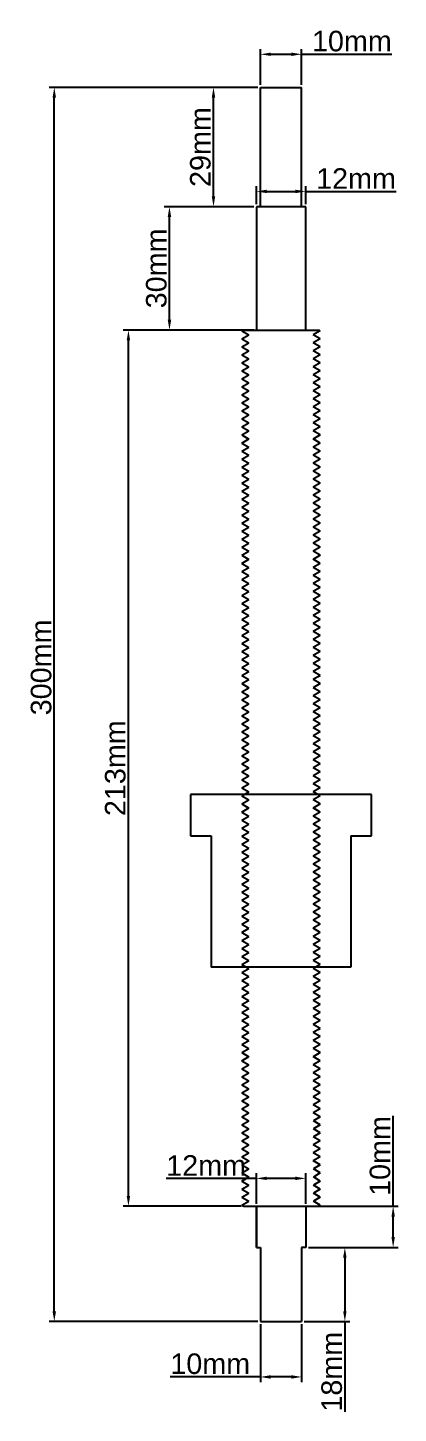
# Model space of a CAD drawing. Header units: centimetres. Extents: x 6534 to 31506, y 42826 to 109107.
# Drawn here: x 14566.4 to 14656.5, y 48968.1 to 49304.9 of the extents above; entities that cross this region are included whole.
import ezdxf

# ---------------------------------------------------------------- set-up
doc = ezdxf.new("R2010")
doc.units = ezdxf.units.CM
doc.header["$LTSCALE"] = 0.5
doc.styles.get("Standard").update_dxf_attribs({"font": 'arial.ttf'})
doc.dimstyles.new('Copia de ISO-25', dxfattribs={"dimtxt": 5, "dimasz": 2.5, "dimexe": 1.25, "dimexo": 0.625, "dimtad": 1, "dimtxsty": 'Standard', "dimcen": 2.5, "dimclrd": 1, "dimclre": 1, "dimadec": 0, "dimazin": 0, "dimtfac": 1, "dimtmove": 0, "dimatfit": 3, "dimfxl": 1, "dimarcsym": 0})

# ---------------------------------------------------------------- blocks, each defined once
blk = doc.blocks.new('*D333')
at = {"color": 1, "lineweight": -2, "transparency": 16777216}
for p, q in [((14622.39, 49290.41), (14571.61, 49290.41)), ((14572.86, 48992.91), (14572.86, 49287.91)), ((14622.39, 48990.41), (14571.61, 48990.41))]:
    blk.add_line(p, q, dxfattribs=at)
at = {"color": 1, "transparency": 16777216}
for points in [[(14572.44, 49287.91), (14573.28, 49287.91), (14572.86, 49290.41)], [(14572.44, 48992.91), (14573.28, 48992.91), (14572.86, 48990.41)]]:
    blk.add_solid(points, dxfattribs=at)
at = {"layer": 'Defpoints', "color": 0, "transparency": 16777216}
for p in [(14572.86, 49290.41), (14623.01, 49290.41), (14623.01, 48990.41)]:
    blk.add_point(p, dxfattribs=at)
at = {"color": 0, "transparency": 16777216, "insert": (14569.68, 49149.41), "char_height": 5, "attachment_point": 5, "rotation": 90}
blk.add_mtext('300mm', dxfattribs=at)
blk = doc.blocks.new('*D334')
at = {"color": 1, "lineweight": -2, "transparency": 16777216}
for p, q in [((14634.64, 49008.41), (14644.77, 49008.41)), ((14643.52, 49005.91), (14643.52, 48992.91)), ((14633.64, 48990.41), (14644.77, 48990.41)), ((14643.52, 48990.41), (14643.52, 48968.46))]:
    blk.add_line(p, q, dxfattribs=at)
at = {"color": 1, "transparency": 16777216}
for points in [[(14643.1, 49005.91), (14643.94, 49005.91), (14643.52, 49008.41)], [(14643.1, 48992.91), (14643.94, 48992.91), (14643.52, 48990.41)]]:
    blk.add_solid(points, dxfattribs=at)
at = {"layer": 'Defpoints', "color": 0, "transparency": 16777216}
for p in [(14634.01, 49008.41), (14633.01, 48990.41), (14643.52, 48990.41)]:
    blk.add_point(p, dxfattribs=at)
at = {"color": 0, "transparency": 16777216, "insert": (14640.34, 48978.19), "char_height": 5, "attachment_point": 5, "rotation": 90}
blk.add_mtext('18mm', dxfattribs=at)
blk = doc.blocks.new('*D431')
at = {"color": 1, "lineweight": -2, "transparency": 16777216}
for p, q in [((14618.12, 49231.41), (14589.64, 49231.41)), ((14590.89, 49020.91), (14590.89, 49228.91)), ((14618.3, 49018.41), (14589.64, 49018.41))]:
    blk.add_line(p, q, dxfattribs=at)
at = {"color": 1, "transparency": 16777216}
for points in [[(14590.47, 49228.91), (14591.3, 49228.91), (14590.89, 49231.41)], [(14590.47, 49020.91), (14591.3, 49020.91), (14590.89, 49018.41)]]:
    blk.add_solid(points, dxfattribs=at)
at = {"layer": 'Defpoints', "color": 0, "transparency": 16777216}
for p in [(14590.89, 49231.41), (14618.75, 49231.41), (14618.92, 49018.41)]:
    blk.add_point(p, dxfattribs=at)
at = {"color": 0, "transparency": 16777216, "insert": (14587.71, 49124.91), "char_height": 5, "attachment_point": 5, "rotation": 90}
blk.add_mtext('213mm', dxfattribs=at)
blk = doc.blocks.new('*D440')
at = {"color": 1, "lineweight": -2, "transparency": 16777216}
for p, q in [((14623.01, 49291.04), (14623.01, 49299.71)), ((14633.01, 49291.04), (14633.01, 49299.71)), ((14625.51, 49298.46), (14630.51, 49298.46)), ((14633.01, 49298.46), (14654.96, 49298.46))]:
    blk.add_line(p, q, dxfattribs=at)
at = {"color": 1, "transparency": 16777216}
for points in [[(14625.51, 49298.88), (14625.51, 49298.05), (14623.01, 49298.46)], [(14630.51, 49298.88), (14630.51, 49298.05), (14633.01, 49298.46)]]:
    blk.add_solid(points, dxfattribs=at)
at = {"layer": 'Defpoints', "color": 0, "transparency": 16777216}
for p in [(14633.01, 49298.46), (14623.01, 49290.41), (14633.01, 49290.41)]:
    blk.add_point(p, dxfattribs=at)
at = {"color": 0, "transparency": 16777216, "insert": (14645.23, 49301.64), "char_height": 5, "attachment_point": 5}
blk.add_mtext('10mm', dxfattribs=at)
blk = doc.blocks.new('*D470')
at = {"color": 1, "lineweight": -2, "transparency": 16777216}
for p, q in [((14622.01, 49262.04), (14622.01, 49266.38)), ((14634.01, 49262.04), (14634.01, 49266.38)), ((14624.51, 49265.13), (14631.51, 49265.13)), ((14634.01, 49265.13), (14655.96, 49265.13))]:
    blk.add_line(p, q, dxfattribs=at)
at = {"color": 1, "transparency": 16777216}
for points in [[(14624.51, 49265.54), (14624.51, 49264.71), (14622.01, 49265.13)], [(14631.51, 49265.54), (14631.51, 49264.71), (14634.01, 49265.13)]]:
    blk.add_solid(points, dxfattribs=at)
at = {"layer": 'Defpoints', "color": 0, "transparency": 16777216}
for p in [(14634.01, 49265.13), (14622.01, 49261.41), (14634.01, 49261.41)]:
    blk.add_point(p, dxfattribs=at)
at = {"color": 0, "transparency": 16777216, "insert": (14646.23, 49268.26), "char_height": 5, "attachment_point": 5}
blk.add_mtext('12mm', dxfattribs=at)
blk = doc.blocks.new('*D471')
at = {"color": 1, "lineweight": -2, "transparency": 16777216}
for p, q in [((14622.39, 49290.41), (14610.33, 49290.41)), ((14611.58, 49263.91), (14611.58, 49287.91)), ((14621.39, 49261.41), (14610.33, 49261.41))]:
    blk.add_line(p, q, dxfattribs=at)
at = {"color": 1, "transparency": 16777216}
for points in [[(14611.16, 49287.91), (14612, 49287.91), (14611.58, 49290.41)], [(14611.16, 49263.91), (14612, 49263.91), (14611.58, 49261.41)]]:
    blk.add_solid(points, dxfattribs=at)
at = {"layer": 'Defpoints', "color": 0, "transparency": 16777216}
for p in [(14611.58, 49290.41), (14623.01, 49290.41), (14622.01, 49261.41)]:
    blk.add_point(p, dxfattribs=at)
at = {"color": 0, "transparency": 16777216, "insert": (14608.4, 49275.91), "char_height": 5, "attachment_point": 5, "rotation": 90}
blk.add_mtext('29mm', dxfattribs=at)
blk = doc.blocks.new('*D472')
at = {"color": 1, "lineweight": -2, "transparency": 16777216}
for p, q in [((14621.39, 49261.41), (14599.62, 49261.41)), ((14600.87, 49233.91), (14600.87, 49258.91)), ((14621.39, 49231.41), (14599.62, 49231.41))]:
    blk.add_line(p, q, dxfattribs=at)
at = {"color": 1, "transparency": 16777216}
for points in [[(14600.45, 49258.91), (14601.29, 49258.91), (14600.87, 49261.41)], [(14600.45, 49233.91), (14601.29, 49233.91), (14600.87, 49231.41)]]:
    blk.add_solid(points, dxfattribs=at)
at = {"layer": 'Defpoints', "color": 0, "transparency": 16777216}
for p in [(14600.87, 49261.41), (14622.01, 49261.41), (14622.01, 49231.41)]:
    blk.add_point(p, dxfattribs=at)
at = {"color": 0, "transparency": 16777216, "insert": (14597.69, 49246.41), "char_height": 5, "attachment_point": 5, "rotation": 90}
blk.add_mtext('30mm', dxfattribs=at)
blk = doc.blocks.new('*D473')
at = {"color": 1, "lineweight": -2, "transparency": 16777216}
for p, q in [((14622.01, 49025.19), (14600.07, 49025.19)), ((14622.01, 49019.04), (14622.01, 49026.44)), ((14631.51, 49025.19), (14624.51, 49025.19)), ((14634.01, 49019.04), (14634.01, 49026.44))]:
    blk.add_line(p, q, dxfattribs=at)
at = {"color": 1, "transparency": 16777216}
for points in [[(14624.51, 49025.61), (14624.51, 49024.78), (14622.01, 49025.19)], [(14631.51, 49025.61), (14631.51, 49024.78), (14634.01, 49025.19)]]:
    blk.add_solid(points, dxfattribs=at)
at = {"layer": 'Defpoints', "color": 0, "transparency": 16777216}
for p in [(14622.01, 49025.19), (14622.01, 49018.41), (14634.01, 49018.41)]:
    blk.add_point(p, dxfattribs=at)
at = {"color": 0, "transparency": 16777216, "insert": (14609.79, 49028.33), "char_height": 5, "attachment_point": 5}
blk.add_mtext('12mm', dxfattribs=at)
blk = doc.blocks.new('*D474')
at = {"color": 1, "lineweight": -2, "transparency": 16777216}
for p, q in [((14623.01, 48989.79), (14623.01, 48975.67)), ((14633.01, 48989.79), (14633.01, 48975.67)), ((14623.01, 48976.92), (14601.07, 48976.92)), ((14630.51, 48976.92), (14625.51, 48976.92))]:
    blk.add_line(p, q, dxfattribs=at)
at = {"color": 1, "transparency": 16777216}
for points in [[(14625.51, 48977.34), (14625.51, 48976.5), (14623.01, 48976.92)], [(14630.51, 48977.34), (14630.51, 48976.5), (14633.01, 48976.92)]]:
    blk.add_solid(points, dxfattribs=at)
at = {"layer": 'Defpoints', "color": 0, "transparency": 16777216}
for p in [(14623.01, 48990.41), (14633.01, 48990.41), (14623.01, 48976.92)]:
    blk.add_point(p, dxfattribs=at)
at = {"color": 0, "transparency": 16777216, "insert": (14610.79, 48980.1), "char_height": 5, "attachment_point": 5}
blk.add_mtext('10mm', dxfattribs=at)
blk = doc.blocks.new('*D475')
at = {"color": 1, "lineweight": -2, "transparency": 16777216}
for p, q in [((14655.26, 49018.41), (14655.26, 49040.36)), ((14634.64, 49018.41), (14656.51, 49018.41)), ((14655.26, 49010.91), (14655.26, 49015.91)), ((14634.64, 49008.41), (14656.51, 49008.41))]:
    blk.add_line(p, q, dxfattribs=at)
at = {"color": 1, "transparency": 16777216}
for points in [[(14654.85, 49015.91), (14655.68, 49015.91), (14655.26, 49018.41)], [(14654.85, 49010.91), (14655.68, 49010.91), (14655.26, 49008.41)]]:
    blk.add_solid(points, dxfattribs=at)
at = {"layer": 'Defpoints', "color": 0, "transparency": 16777216}
for p in [(14634.01, 49018.41), (14655.26, 49018.41), (14634.01, 49008.41)]:
    blk.add_point(p, dxfattribs=at)
at = {"color": 0, "transparency": 16777216, "insert": (14652.09, 49030.63), "char_height": 5, "attachment_point": 5, "rotation": 90}
blk.add_mtext('10mm', dxfattribs=at)

msp = doc.modelspace()

# ---------------------------------------------------------------- linework, layer by layer
for p, q in [((14623.012, 49290.41), (14633.012, 49290.41)), ((14623.012, 49261.41), (14623.012, 49290.41)), ((14633.012, 49261.41), (14633.012, 49290.41)), ((14622.012, 49261.41), (14622.012, 49231.41)), ((14634.012, 49261.41), (14622.012, 49261.41)), ((14634.012, 49231.41), (14634.012, 49261.41)), ((14618.487, 49231.26), (14618.747, 49231.41)), ((14618.487, 49231.26), (14620.179, 49230.283)), ((14618.487, 49229.31), (14620.179, 49230.287)), ((14618.487, 49229.31), (14620.179, 49228.333)), ((14618.747, 49231.41), (14637.277, 49231.41)), ((14637.537, 49231.26), (14635.845, 49230.283)), ((14637.537, 49229.31), (14635.845, 49230.287)), ((14637.537, 49229.31), (14635.845, 49228.333)), ((14637.537, 49231.26), (14637.277, 49231.41)), ((14618.487, 49227.36), (14620.179, 49228.337)), ((14618.487, 49227.36), (14620.179, 49226.383)), ((14618.487, 49225.41), (14620.179, 49226.387)), ((14618.487, 49225.41), (14620.179, 49224.433)), ((14637.537, 49227.36), (14635.845, 49228.337)), ((14637.537, 49227.36), (14635.845, 49226.383)), ((14637.537, 49225.41), (14635.845, 49226.387)), ((14637.537, 49225.41), (14635.845, 49224.433)), ((14618.487, 49223.46), (14620.179, 49224.437)), ((14618.487, 49223.46), (14620.179, 49222.483)), ((14618.487, 49221.51), (14620.179, 49222.487)), ((14637.537, 49223.46), (14635.845, 49224.437)), ((14637.537, 49223.46), (14635.845, 49222.483)), ((14637.537, 49221.51), (14635.845, 49222.487)), ((14618.487, 49221.51), (14620.179, 49220.533)), ((14618.487, 49219.56), (14620.179, 49220.537)), ((14618.487, 49219.56), (14620.179, 49218.583)), ((14618.487, 49217.61), (14620.179, 49218.587)), ((14637.537, 49221.51), (14635.845, 49220.533)), ((14637.537, 49219.56), (14635.845, 49220.537)), ((14637.537, 49219.56), (14635.845, 49218.583)), ((14637.537, 49217.61), (14635.845, 49218.587)), ((14618.487, 49217.61), (14620.179, 49216.633)), ((14618.487, 49215.66), (14620.179, 49216.637)), ((14618.487, 49215.66), (14620.179, 49214.683)), ((14637.537, 49217.61), (14635.845, 49216.633)), ((14637.537, 49215.66), (14635.845, 49216.637)), ((14637.537, 49215.66), (14635.845, 49214.683)), ((14618.487, 49213.71), (14620.179, 49214.687)), ((14618.487, 49213.71), (14620.179, 49212.733)), ((14618.487, 49211.76), (14620.179, 49212.737)), ((14637.537, 49213.71), (14635.845, 49214.687)), ((14637.537, 49213.71), (14635.845, 49212.733)), ((14637.537, 49211.76), (14635.845, 49212.737)), ((14618.487, 49211.76), (14620.179, 49210.783)), ((14618.487, 49209.81), (14620.179, 49210.787)), ((14618.487, 49209.81), (14620.179, 49208.833)), ((14618.487, 49207.86), (14620.179, 49208.837)), ((14637.537, 49211.76), (14635.845, 49210.783)), ((14637.537, 49209.81), (14635.845, 49210.787)), ((14637.537, 49209.81), (14635.845, 49208.833)), ((14637.537, 49207.86), (14635.845, 49208.837)), ((14618.487, 49207.86), (14620.179, 49206.883)), ((14618.487, 49205.91), (14620.179, 49206.887)), ((14618.487, 49205.91), (14620.179, 49204.933)), ((14637.537, 49207.86), (14635.845, 49206.883)), ((14637.537, 49205.91), (14635.845, 49206.887)), ((14637.537, 49205.91), (14635.845, 49204.933)), ((14618.487, 49203.96), (14620.179, 49204.937)), ((14618.487, 49203.96), (14620.179, 49202.983)), ((14618.487, 49202.01), (14620.179, 49202.987)), ((14618.487, 49202.01), (14620.179, 49201.033)), ((14637.537, 49203.96), (14635.845, 49204.937)), ((14637.537, 49203.96), (14635.845, 49202.983)), ((14637.537, 49202.01), (14635.845, 49202.987)), ((14637.537, 49202.01), (14635.845, 49201.033)), ((14618.487, 49200.06), (14620.179, 49201.037)), ((14618.487, 49200.06), (14620.179, 49199.083)), ((14618.487, 49198.11), (14620.179, 49199.087)), ((14637.537, 49200.06), (14635.845, 49201.037)), ((14637.537, 49200.06), (14635.845, 49199.083)), ((14637.537, 49198.11), (14635.845, 49199.087)), ((14618.487, 49198.11), (14620.179, 49197.133)), ((14618.487, 49196.16), (14620.179, 49197.137)), ((14618.487, 49196.16), (14620.179, 49195.183)), ((14618.487, 49194.21), (14620.179, 49195.187)), ((14637.537, 49198.11), (14635.845, 49197.133)), ((14637.537, 49196.16), (14635.845, 49197.137)), ((14637.537, 49196.16), (14635.845, 49195.183)), ((14637.537, 49194.21), (14635.845, 49195.187)), ((14618.487, 49194.21), (14620.179, 49193.233)), ((14618.487, 49192.26), (14620.179, 49193.237)), ((14618.487, 49192.26), (14620.179, 49191.283)), ((14637.537, 49194.21), (14635.845, 49193.233)), ((14637.537, 49192.26), (14635.845, 49193.237)), ((14637.537, 49192.26), (14635.845, 49191.283)), ((14618.487, 49190.31), (14620.179, 49191.287)), ((14618.487, 49190.31), (14620.179, 49189.333)), ((14618.487, 49188.36), (14620.179, 49189.337)), ((14618.487, 49188.36), (14620.179, 49187.383)), ((14637.537, 49190.31), (14635.845, 49191.287)), ((14637.537, 49190.31), (14635.845, 49189.333)), ((14637.537, 49188.36), (14635.845, 49189.337)), ((14637.537, 49188.36), (14635.845, 49187.383)), ((14618.487, 49186.41), (14620.179, 49187.387)), ((14618.487, 49186.41), (14620.179, 49185.433)), ((14618.487, 49184.46), (14620.179, 49185.437)), ((14637.537, 49186.41), (14635.845, 49187.387)), ((14637.537, 49186.41), (14635.845, 49185.433)), ((14637.537, 49184.46), (14635.845, 49185.437)), ((14618.487, 49184.46), (14620.179, 49183.483)), ((14618.487, 49182.51), (14620.179, 49183.487)), ((14618.487, 49182.51), (14620.179, 49181.533)), ((14618.487, 49180.56), (14620.179, 49181.537)), ((14637.537, 49184.46), (14635.845, 49183.483)), ((14637.537, 49182.51), (14635.845, 49183.487)), ((14637.537, 49182.51), (14635.845, 49181.533)), ((14637.537, 49180.56), (14635.845, 49181.537)), ((14618.487, 49180.56), (14620.179, 49179.583)), ((14618.487, 49178.61), (14620.179, 49179.587)), ((14618.487, 49178.61), (14620.179, 49177.633)), ((14637.537, 49180.56), (14635.845, 49179.583)), ((14637.537, 49178.61), (14635.845, 49179.587)), ((14637.537, 49178.61), (14635.845, 49177.633)), ((14618.487, 49176.66), (14620.179, 49177.637)), ((14618.487, 49176.66), (14620.179, 49175.683)), ((14618.487, 49174.71), (14620.179, 49175.687)), ((14637.537, 49176.66), (14635.845, 49177.637)), ((14637.537, 49176.66), (14635.845, 49175.683)), ((14637.537, 49174.71), (14635.845, 49175.687)), ((14618.487, 49174.71), (14620.179, 49173.733)), ((14618.487, 49172.76), (14620.179, 49173.737)), ((14618.487, 49172.76), (14620.179, 49171.783)), ((14618.487, 49170.81), (14620.179, 49171.787)), ((14637.537, 49174.71), (14635.845, 49173.733)), ((14637.537, 49172.76), (14635.845, 49173.737)), ((14637.537, 49172.76), (14635.845, 49171.783)), ((14637.537, 49170.81), (14635.845, 49171.787)), ((14618.487, 49170.81), (14620.179, 49169.833)), ((14618.487, 49168.86), (14620.179, 49169.837)), ((14618.487, 49168.86), (14620.179, 49167.883)), ((14637.537, 49170.81), (14635.845, 49169.833)), ((14637.537, 49168.86), (14635.845, 49169.837)), ((14637.537, 49168.86), (14635.845, 49167.883)), ((14618.487, 49166.91), (14620.179, 49167.887)), ((14618.487, 49166.91), (14620.179, 49165.933)), ((14618.487, 49164.96), (14620.179, 49165.937)), ((14618.487, 49164.96), (14620.179, 49163.983)), ((14637.537, 49166.91), (14635.845, 49167.887)), ((14637.537, 49166.91), (14635.845, 49165.933)), ((14637.537, 49164.96), (14635.845, 49165.937)), ((14637.537, 49164.96), (14635.845, 49163.983)), ((14618.487, 49163.01), (14620.179, 49163.987)), ((14618.487, 49163.01), (14620.179, 49162.033)), ((14618.487, 49161.06), (14620.179, 49162.037)), ((14637.537, 49163.01), (14635.845, 49163.987)), ((14637.537, 49163.01), (14635.845, 49162.033)), ((14637.537, 49161.06), (14635.845, 49162.037)), ((14618.487, 49161.06), (14620.179, 49160.083)), ((14618.487, 49159.11), (14620.179, 49160.087)), ((14618.487, 49159.11), (14620.179, 49158.133)), ((14618.487, 49157.16), (14620.179, 49158.137)), ((14637.537, 49161.06), (14635.845, 49160.083)), ((14637.537, 49159.11), (14635.845, 49160.087)), ((14637.537, 49159.11), (14635.845, 49158.133)), ((14637.537, 49157.16), (14635.845, 49158.137)), ((14618.487, 49157.16), (14620.179, 49156.183)), ((14618.487, 49155.21), (14620.179, 49156.187)), ((14618.487, 49155.21), (14620.179, 49154.233)), ((14637.537, 49157.16), (14635.845, 49156.183)), ((14637.537, 49155.21), (14635.845, 49156.187)), ((14637.537, 49155.21), (14635.845, 49154.233)), ((14618.49, 49153.258), (14620.182, 49154.235)), ((14618.49, 49153.258), (14620.182, 49152.281)), ((14618.49, 49151.308), (14620.182, 49152.285)), ((14618.49, 49151.308), (14620.182, 49150.331)), ((14637.534, 49153.258), (14635.842, 49154.235)), ((14637.534, 49153.258), (14635.842, 49152.281)), ((14637.534, 49151.308), (14635.842, 49152.285)), ((14637.534, 49151.308), (14635.842, 49150.331)), ((14618.49, 49149.358), (14620.182, 49150.335)), ((14618.49, 49149.358), (14620.182, 49148.381)), ((14618.49, 49147.408), (14620.182, 49148.385)), ((14637.534, 49149.358), (14635.842, 49150.335)), ((14637.534, 49149.358), (14635.842, 49148.381)), ((14637.534, 49147.408), (14635.842, 49148.385)), ((14618.49, 49147.408), (14618.967, 49147.133)), ((14618.49, 49147.408), (14620.182, 49146.431)), ((14618.49, 49145.458), (14620.182, 49146.435)), ((14618.49, 49145.458), (14620.182, 49144.481)), ((14618.49, 49143.508), (14620.182, 49144.485)), ((14637.54, 49147.408), (14635.848, 49146.431)), ((14637.54, 49145.458), (14635.848, 49146.435)), ((14637.54, 49145.458), (14635.848, 49144.481)), ((14637.54, 49143.508), (14635.848, 49144.485)), ((14637.534, 49147.408), (14637.057, 49147.133)), ((14618.49, 49143.508), (14620.182, 49142.531)), ((14618.49, 49141.558), (14620.182, 49142.535)), ((14618.49, 49141.558), (14620.182, 49140.581)), ((14637.54, 49143.508), (14635.848, 49142.531)), ((14637.54, 49141.558), (14635.848, 49142.535)), ((14637.54, 49141.558), (14635.848, 49140.581)), ((14618.49, 49139.608), (14620.182, 49140.585)), ((14618.49, 49139.608), (14620.182, 49138.631)), ((14618.49, 49137.658), (14620.182, 49138.635)), ((14637.54, 49139.608), (14635.848, 49140.585)), ((14637.54, 49139.608), (14635.848, 49138.631)), ((14637.54, 49137.658), (14635.848, 49138.635)), ((14618.49, 49137.658), (14620.182, 49136.681)), ((14618.49, 49135.708), (14620.182, 49136.685)), ((14618.49, 49135.708), (14620.182, 49134.731)), ((14618.49, 49133.758), (14620.182, 49134.735)), ((14637.54, 49137.658), (14635.848, 49136.681)), ((14637.54, 49135.708), (14635.848, 49136.685)), ((14637.54, 49135.708), (14635.848, 49134.731)), ((14637.54, 49133.758), (14635.848, 49134.735)), ((14618.49, 49133.758), (14620.182, 49132.781)), ((14618.49, 49131.808), (14620.182, 49132.785)), ((14618.49, 49131.808), (14620.182, 49130.831)), ((14637.54, 49133.758), (14635.848, 49132.781)), ((14637.54, 49131.808), (14635.848, 49132.785)), ((14637.54, 49131.808), (14635.848, 49130.831)), ((14618.49, 49129.858), (14620.182, 49130.835)), ((14618.49, 49129.858), (14620.182, 49128.881)), ((14618.49, 49127.908), (14620.182, 49128.885)), ((14618.49, 49127.908), (14620.182, 49126.931)), ((14637.54, 49129.858), (14635.848, 49130.835)), ((14637.54, 49129.858), (14635.848, 49128.881)), ((14637.54, 49127.908), (14635.848, 49128.885)), ((14637.54, 49127.908), (14635.848, 49126.931)), ((14618.49, 49125.958), (14620.182, 49126.935)), ((14618.49, 49125.958), (14620.182, 49124.981)), ((14618.49, 49124.008), (14620.182, 49124.985)), ((14637.54, 49125.958), (14635.848, 49126.935)), ((14637.54, 49125.958), (14635.848, 49124.981)), ((14637.54, 49124.008), (14635.848, 49124.985)), ((14618.49, 49124.008), (14620.182, 49123.031)), ((14618.491, 49124.006), (14620.183, 49123.029)), ((14618.491, 49122.056), (14620.183, 49123.033)), ((14618.491, 49122.056), (14620.183, 49121.079)), ((14618.491, 49120.106), (14620.183, 49121.083)), ((14637.54, 49124.008), (14635.848, 49123.031)), ((14637.541, 49124.006), (14635.849, 49123.029)), ((14637.541, 49122.056), (14635.849, 49123.033)), ((14637.541, 49122.056), (14635.849, 49121.079)), ((14637.541, 49120.106), (14635.849, 49121.083)), ((14650.012, 49118.505), (14606.012, 49118.505)), ((14606.012, 49118.505), (14606.012, 49108.505)), ((14618.491, 49120.106), (14620.183, 49119.129)), ((14618.491, 49118.156), (14620.183, 49119.133)), ((14618.491, 49118.156), (14620.183, 49117.179)), ((14637.541, 49120.106), (14635.849, 49119.129)), ((14637.541, 49118.156), (14635.849, 49119.133)), ((14637.541, 49118.156), (14635.849, 49117.179)), ((14650.012, 49108.505), (14650.012, 49118.505)), ((14618.491, 49116.206), (14620.183, 49117.183)), ((14618.491, 49116.206), (14620.183, 49115.229)), ((14618.491, 49114.256), (14620.183, 49115.233)), ((14618.491, 49114.256), (14620.183, 49113.279)), ((14637.541, 49116.206), (14635.849, 49117.183)), ((14637.541, 49116.206), (14635.849, 49115.229)), ((14637.541, 49114.256), (14635.849, 49115.233)), ((14637.541, 49114.256), (14635.849, 49113.279)), ((14618.491, 49112.306), (14620.183, 49113.283)), ((14618.491, 49112.306), (14620.183, 49111.329)), ((14618.491, 49110.356), (14620.183, 49111.333)), ((14637.541, 49112.306), (14635.849, 49113.283)), ((14637.541, 49112.306), (14635.849, 49111.329)), ((14637.541, 49110.356), (14635.849, 49111.333)), ((14606.012, 49108.505), (14611.012, 49108.505)), ((14611.012, 49108.505), (14611.012, 49076.505)), ((14618.491, 49110.356), (14620.183, 49109.379)), ((14618.491, 49108.406), (14620.183, 49109.383)), ((14618.491, 49108.406), (14620.183, 49107.429)), ((14618.491, 49106.456), (14620.183, 49107.433)), ((14637.541, 49110.356), (14635.849, 49109.379)), ((14637.541, 49108.406), (14635.849, 49109.383)), ((14637.541, 49108.406), (14635.849, 49107.429)), ((14637.541, 49106.456), (14635.849, 49107.433)), ((14645.012, 49108.505), (14645.012, 49076.505)), ((14645.012, 49108.505), (14650.012, 49108.505)), ((14618.491, 49106.456), (14620.183, 49105.479)), ((14618.491, 49104.506), (14620.183, 49105.483)), ((14618.491, 49104.506), (14620.183, 49103.529)), ((14637.541, 49106.456), (14635.849, 49105.479)), ((14637.541, 49104.506), (14635.849, 49105.483)), ((14637.541, 49104.506), (14635.849, 49103.529)), ((14618.491, 49102.556), (14620.183, 49103.533)), ((14618.491, 49102.556), (14620.183, 49101.579)), ((14618.491, 49100.606), (14620.183, 49101.583)), ((14637.541, 49102.556), (14635.849, 49103.533)), ((14637.541, 49102.556), (14635.849, 49101.579)), ((14637.541, 49100.606), (14635.849, 49101.583)), ((14618.491, 49100.606), (14620.183, 49099.629)), ((14618.491, 49098.656), (14620.183, 49099.633)), ((14618.491, 49098.656), (14620.183, 49097.679)), ((14618.491, 49096.706), (14620.183, 49097.683)), ((14637.541, 49100.606), (14635.849, 49099.629)), ((14637.541, 49098.656), (14635.849, 49099.633)), ((14637.541, 49098.656), (14635.849, 49097.679)), ((14637.541, 49096.706), (14635.849, 49097.683)), ((14618.491, 49096.706), (14620.183, 49095.729)), ((14618.491, 49094.756), (14620.183, 49095.733)), ((14618.491, 49094.756), (14620.183, 49093.779)), ((14637.541, 49096.706), (14635.849, 49095.729)), ((14637.541, 49094.756), (14635.849, 49095.733)), ((14637.541, 49094.756), (14635.849, 49093.779)), ((14618.491, 49092.806), (14620.183, 49093.783)), ((14618.491, 49092.806), (14620.183, 49091.829)), ((14618.491, 49090.856), (14620.183, 49091.833)), ((14618.491, 49090.856), (14620.183, 49089.879)), ((14637.541, 49092.806), (14635.849, 49093.783)), ((14637.541, 49092.806), (14635.849, 49091.829)), ((14637.541, 49090.856), (14635.849, 49091.833)), ((14637.541, 49090.856), (14635.849, 49089.879)), ((14618.491, 49088.906), (14620.183, 49089.883)), ((14618.491, 49088.906), (14620.183, 49087.929)), ((14618.491, 49086.956), (14620.183, 49087.933)), ((14637.541, 49088.906), (14635.849, 49089.883)), ((14637.541, 49088.906), (14635.849, 49087.929)), ((14637.541, 49086.956), (14635.849, 49087.933)), ((14618.491, 49086.956), (14620.183, 49085.979)), ((14618.491, 49085.006), (14620.183, 49085.983)), ((14618.491, 49085.006), (14620.183, 49084.029)), ((14618.491, 49083.056), (14620.183, 49084.033)), ((14637.541, 49086.956), (14635.849, 49085.979)), ((14637.541, 49085.006), (14635.849, 49085.983)), ((14637.541, 49085.006), (14635.849, 49084.029)), ((14637.541, 49083.056), (14635.849, 49084.033)), ((14618.491, 49083.056), (14620.183, 49082.079)), ((14618.491, 49081.106), (14620.183, 49082.083)), ((14618.491, 49081.106), (14620.183, 49080.129)), ((14637.541, 49083.056), (14635.849, 49082.079)), ((14637.541, 49081.106), (14635.849, 49082.083)), ((14637.541, 49081.106), (14635.849, 49080.129)), ((14618.491, 49079.156), (14620.183, 49080.133)), ((14618.491, 49079.156), (14620.183, 49078.179)), ((14618.491, 49077.206), (14620.183, 49078.183)), ((14618.491, 49077.206), (14620.183, 49076.229)), ((14637.541, 49079.156), (14635.849, 49080.133)), ((14637.541, 49079.156), (14635.849, 49078.179)), ((14637.541, 49077.206), (14635.849, 49078.183)), ((14637.541, 49077.206), (14635.849, 49076.229)), ((14645.012, 49076.505), (14611.012, 49076.505)), ((14618.491, 49075.256), (14620.183, 49076.233)), ((14618.491, 49075.256), (14620.183, 49074.279)), ((14618.491, 49073.306), (14620.183, 49074.283)), ((14637.541, 49075.256), (14635.849, 49076.233)), ((14637.541, 49075.256), (14635.849, 49074.279)), ((14637.541, 49073.306), (14635.849, 49074.283)), ((14618.491, 49073.306), (14620.183, 49072.329)), ((14618.491, 49071.356), (14620.183, 49072.333)), ((14618.491, 49071.356), (14620.183, 49070.379)), ((14618.491, 49069.406), (14620.183, 49070.383)), ((14637.541, 49073.306), (14635.849, 49072.329)), ((14637.541, 49071.356), (14635.849, 49072.333)), ((14637.541, 49071.356), (14635.849, 49070.379)), ((14637.541, 49069.406), (14635.849, 49070.383)), ((14618.491, 49069.406), (14620.183, 49068.429)), ((14618.495, 49067.454), (14620.187, 49068.431)), ((14618.495, 49067.454), (14620.187, 49066.478)), ((14637.538, 49067.454), (14635.846, 49068.431)), ((14637.538, 49067.454), (14635.846, 49066.478)), ((14637.541, 49069.406), (14635.849, 49068.429)), ((14618.495, 49065.504), (14620.187, 49066.481)), ((14618.495, 49065.504), (14620.187, 49064.528)), ((14618.495, 49063.554), (14620.187, 49064.531)), ((14637.538, 49065.504), (14635.846, 49066.481)), ((14637.538, 49065.504), (14635.846, 49064.528)), ((14637.538, 49063.554), (14635.846, 49064.531)), ((14618.495, 49063.554), (14620.187, 49062.578)), ((14618.495, 49061.604), (14620.187, 49062.581)), ((14618.495, 49061.604), (14618.971, 49061.329)), ((14618.495, 49061.604), (14620.187, 49060.628)), ((14618.495, 49059.654), (14620.187, 49060.631)), ((14637.538, 49063.554), (14635.846, 49062.578)), ((14637.538, 49061.604), (14635.846, 49062.581)), ((14637.545, 49061.604), (14635.853, 49060.628)), ((14637.545, 49059.654), (14635.853, 49060.631)), ((14637.538, 49061.604), (14637.062, 49061.329)), ((14618.495, 49059.654), (14620.187, 49058.678)), ((14618.495, 49057.704), (14620.187, 49058.681)), ((14618.495, 49057.704), (14620.187, 49056.728)), ((14637.545, 49059.654), (14635.853, 49058.678)), ((14637.545, 49057.704), (14635.853, 49058.681)), ((14637.545, 49057.704), (14635.853, 49056.728)), ((14618.495, 49055.754), (14620.187, 49056.731)), ((14618.495, 49055.754), (14620.187, 49054.778)), ((14618.495, 49053.804), (14620.187, 49054.781)), ((14618.495, 49053.804), (14620.187, 49052.828)), ((14637.545, 49055.754), (14635.853, 49056.731)), ((14637.545, 49055.754), (14635.853, 49054.778)), ((14637.545, 49053.804), (14635.853, 49054.781)), ((14637.545, 49053.804), (14635.853, 49052.828)), ((14618.495, 49051.854), (14620.187, 49052.831)), ((14618.495, 49051.854), (14620.187, 49050.878)), ((14618.495, 49051.854), (14620.187, 49050.878)), ((14618.495, 49049.904), (14620.187, 49050.881)), ((14637.545, 49051.854), (14635.853, 49052.831)), ((14637.545, 49051.854), (14635.853, 49050.878)), ((14637.545, 49051.854), (14635.853, 49050.878)), ((14637.545, 49049.904), (14635.853, 49050.881)), ((14618.495, 49049.904), (14620.187, 49048.928)), ((14618.495, 49047.954), (14620.187, 49048.931)), ((14618.495, 49047.954), (14620.187, 49046.978)), ((14618.498, 49046.003), (14620.19, 49046.979)), ((14637.541, 49046.003), (14635.849, 49046.979)), ((14637.545, 49049.904), (14635.853, 49048.928)), ((14637.545, 49047.954), (14635.853, 49048.931)), ((14637.545, 49047.954), (14635.853, 49046.978)), ((14618.498, 49046.003), (14620.19, 49045.026)), ((14618.498, 49044.053), (14620.19, 49045.029)), ((14618.498, 49044.053), (14620.19, 49043.076)), ((14637.541, 49046.003), (14635.849, 49045.026)), ((14637.541, 49044.053), (14635.849, 49045.029)), ((14637.541, 49044.053), (14635.849, 49043.076)), ((14618.498, 49042.103), (14620.19, 49043.079)), ((14618.498, 49042.103), (14620.19, 49041.126)), ((14618.498, 49040.153), (14620.19, 49041.129)), ((14618.498, 49040.153), (14618.974, 49039.878)), ((14618.498, 49040.153), (14620.19, 49039.176)), ((14637.541, 49042.103), (14635.849, 49043.079)), ((14637.541, 49042.103), (14635.849, 49041.126)), ((14637.541, 49040.153), (14635.849, 49041.129)), ((14637.548, 49040.153), (14635.856, 49039.176)), ((14637.541, 49040.153), (14637.065, 49039.878)), ((14618.498, 49038.203), (14620.19, 49039.179)), ((14618.498, 49038.203), (14620.19, 49037.226)), ((14618.498, 49036.253), (14620.19, 49037.229)), ((14637.548, 49038.203), (14635.856, 49039.179)), ((14637.548, 49038.203), (14635.856, 49037.226)), ((14637.548, 49036.253), (14635.856, 49037.229)), ((14618.498, 49036.253), (14620.19, 49035.276)), ((14618.501, 49034.301), (14620.193, 49035.278)), ((14618.501, 49034.301), (14620.193, 49033.324)), ((14618.501, 49032.351), (14620.193, 49033.328)), ((14637.545, 49034.301), (14635.853, 49035.278)), ((14637.545, 49034.301), (14635.853, 49033.324)), ((14637.545, 49032.351), (14635.853, 49033.328)), ((14637.548, 49036.253), (14635.856, 49035.276)), ((14618.501, 49032.351), (14620.193, 49031.374)), ((14618.501, 49030.401), (14620.193, 49031.378)), ((14618.501, 49030.401), (14620.193, 49029.424)), ((14637.545, 49032.351), (14635.853, 49031.374)), ((14637.545, 49030.401), (14635.853, 49031.378)), ((14637.545, 49030.401), (14635.853, 49029.424)), ((14618.505, 49028.453), (14620.197, 49029.429)), ((14618.505, 49028.453), (14620.197, 49027.476)), ((14618.505, 49026.503), (14620.197, 49027.479)), ((14620.163, 49029.41), (14620.193, 49029.428)), ((14635.883, 49029.41), (14635.853, 49029.428)), ((14637.548, 49028.453), (14635.856, 49029.429)), ((14637.548, 49028.453), (14635.856, 49027.476)), ((14637.548, 49026.503), (14635.856, 49027.479)), ((14618.505, 49026.503), (14620.197, 49025.526)), ((14618.505, 49024.553), (14620.197, 49025.529)), ((14618.505, 49024.553), (14620.197, 49023.576)), ((14618.505, 49022.603), (14620.197, 49023.579)), ((14637.548, 49026.503), (14635.856, 49025.526)), ((14637.548, 49024.553), (14635.856, 49025.529)), ((14637.548, 49024.553), (14635.856, 49023.576)), ((14637.548, 49022.603), (14635.856, 49023.579)), ((14618.505, 49022.603), (14618.981, 49022.328)), ((14618.505, 49022.603), (14620.197, 49021.626)), ((14618.505, 49020.653), (14620.197, 49021.629)), ((14618.505, 49020.653), (14620.197, 49019.676)), ((14637.555, 49022.603), (14635.862, 49021.626)), ((14637.555, 49020.653), (14635.862, 49021.629)), ((14637.555, 49020.653), (14635.862, 49019.676)), ((14637.548, 49022.603), (14637.072, 49022.328)), ((14618.505, 49018.703), (14620.197, 49019.679)), ((14618.505, 49018.703), (14618.924, 49018.41)), ((14618.924, 49018.41), (14637.135, 49018.41)), ((14622.012, 49008.41), (14622.012, 49018.41)), ((14622.012, 49018.41), (14622.012, 49008.41)), ((14634.012, 49018.41), (14634.012, 49008.41)), ((14637.555, 49018.703), (14635.862, 49019.679)), ((14637.555, 49018.703), (14637.135, 49018.41)), ((14622.012, 49008.41), (14623.012, 49008.41)), ((14623.012, 49008.41), (14623.012, 48990.41)), ((14634.012, 49008.41), (14633.012, 49008.41)), ((14633.012, 49008.41), (14633.012, 48990.41)), ((14623.012, 48990.41), (14633.012, 48990.41))]:
    msp.add_line(p, q)

# ---------------------------------------------------------------- dimensions: what is measured, and where the dimension line sits
for base, p1, p2, picture, middle in [((14633.012, 49298.463), (14623.012, 49290.41), (14633.012, 49290.41), '*D440', (14645.235, 49301.641)), ((14634.012, 49265.126), (14622.012, 49261.41), (14634.012, 49261.41), '*D470', (14646.235, 49268.261)), ((14622.012, 49025.194), (14634.012, 49018.41), (14622.012, 49018.41), '*D473', (14609.789, 49028.33)), ((14623.012, 48976.919), (14633.012, 48990.41), (14623.012, 48990.41), '*D474', (14610.789, 48980.096))]:
    dim = msp.add_linear_dim(base=base, p1=p1, p2=p2, dimstyle='Copia de ISO-25', override={"dimpost": 'mm'})
    dim.commit()
    dim.dimension.update_dxf_attribs({"geometry": picture, "text_midpoint": middle})
for base, p1, p2, picture, middle in [((14572.859, 49290.41), (14623.012, 48990.41), (14623.012, 49290.41), '*D333', (14572.859, 49149.41)), ((14611.579, 49290.41), (14622.012, 49261.41), (14623.012, 49290.41), '*D471', (14611.579, 49275.91)), ((14600.871, 49261.41), (14622.012, 49231.41), (14622.012, 49261.41), '*D472', (14600.871, 49246.41)), ((14590.887, 49231.41), (14618.924, 49018.41), (14618.747, 49231.41), '*D431', (14590.887, 49124.91))]:
    dim = msp.add_linear_dim(base=base, p1=p1, p2=p2, angle=90, dimstyle='Copia de ISO-25', override={"dimpost": 'mm'})
    dim.commit()
    dim.dimension.update_dxf_attribs({"geometry": picture, "text_midpoint": middle, "dimtype": 160})
for base, p2, picture, middle in [((14655.265, 49018.41), (14634.012, 49018.41), '*D475', (14652.087, 49030.633)), ((14643.521, 48990.41), (14633.012, 48990.41), '*D334', (14640.344, 48978.187))]:
    dim = msp.add_linear_dim(base=base, p1=(14634.012, 49008.41), p2=p2, angle=90, dimstyle='Copia de ISO-25', override={"dimpost": 'mm'})
    dim.commit()
    dim.dimension.update_dxf_attribs({"geometry": picture, "text_midpoint": middle})

doc.saveas('drawing.dxf')
